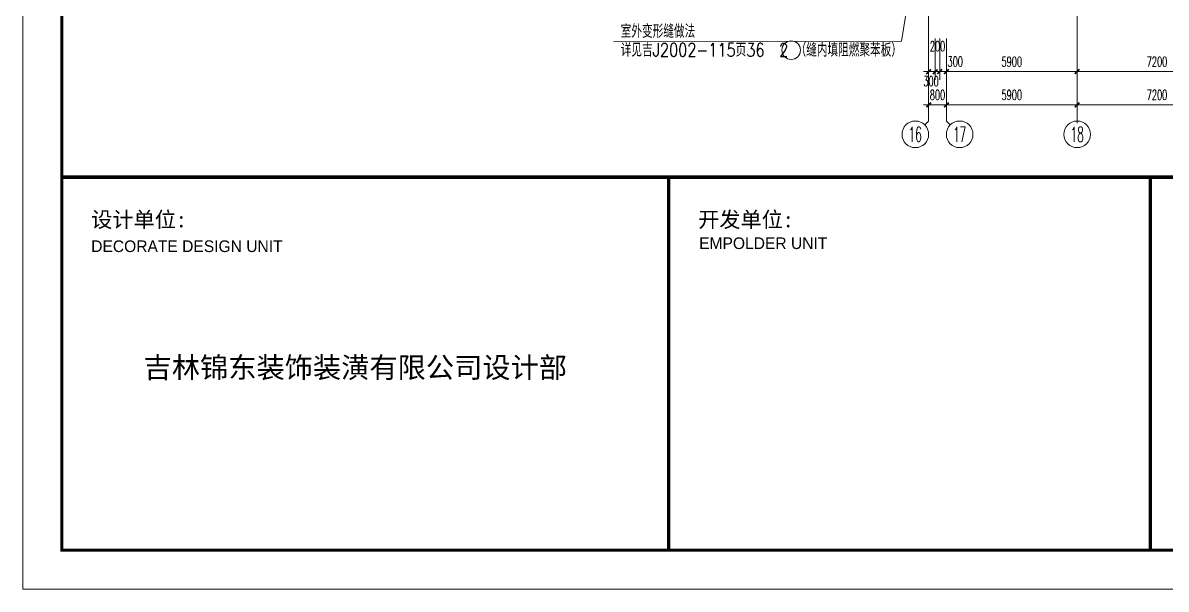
# Model space of a CAD drawing. Extents: x 2719331 to 3465925, y -270324 to -167476.
# Drawn here: x 2719331 to 2770897, y -268790 to -243248 of the extents above; entities that cross this region are included whole.
import ezdxf
from ezdxf.enums import TextEntityAlignment as Align

# ---------------------------------------------------------------- set-up
doc = ezdxf.new("R2010")
doc.units = 0
doc.header["$LTSCALE"] = 1500
doc.header["$MEASUREMENT"] = 0
doc.layers.get('0').update_dxf_attribs({"linetype": 'CONTINUOUS', "lineweight": 0})
doc.layers.get('DEFPOINTS').update_dxf_attribs({"linetype": 'CONTINUOUS', "lineweight": 5})
for name, color, linetype, lineweight in [('AXIS', 7, 'CONTINUOUS', 5), ('AXIS_TEXT', 7, 'CONTINUOUS', 5), ('PUB_TEXT', 7, 'CONTINUOUS', 5), ('WALL', 7, 'CONTINUOUS', 5), ('我的', 7, 'CONTINUOUS', 5)]:
    doc.layers.add(name, color=color, linetype=linetype, lineweight=lineweight)
doc.styles.add('COMPLEX', font='COMPLEX')
doc.styles.add('DIM_FONT', font='romans.shx', dxfattribs={"width": 0.6})
doc.styles.add('H1', font='romans.shx', dxfattribs={"width": 1.2, "bigfont": 'hztxt.shx'})
doc.styles.get("Standard").update_dxf_attribs({"font": 'SIMHEI.TTF', "height": 1.2})
doc.dimstyles.new('DIMN150', dxfattribs={"dimscale": 1.5, "dimtxt": 300, "dimasz": 1, "dimexe": 250, "dimexo": 300, "dimgap": 150, "dimtad": 1, "dimdec": 0, "dimdsep": 46, "dimtxsty": 'DIM_FONT', "dimblk": '_DIMX', "dimcen": 2.5, "dimdle": 0.3, "dimclrd": 7, "dimclre": 256, "dimclrt": 256, "dimadec": 0, "dimazin": 0, "dimtfac": 1, "dimtdec": 0, "dimtix": 1, "dimtmove": 2, "dimatfit": 3, "dimldrblk": '_DIMX', "dimfxl": 1, "dimtvp": 1, "dimtolj": 1, "dimtzin": 0, "dimlwd": -1, "dimlwe": -1, "dimarcsym": 0})

# ---------------------------------------------------------------- blocks, each defined once
blk = doc.blocks.new('_AXISO2')
blk.add_line((0.354, 0.146), (0.5, 0))
blk.add_circle((0, 0.5), 0.5)
at = {"layer": 'AXIS_TEXT', "style": 'COMPLEX', "width": 1.041667}
blk.add_attdef('A', text='', height=0.56, dxfattribs=at).set_placement((-0.25, 0.22), (0.25, 0.22), align=Align.FIT)
blk = doc.blocks.new('_AXISO1')
blk.add_line((0.354, -0.146), (0.5, 0))
blk.add_circle((0, -0.5), 0.5)
at = {"layer": 'AXIS_TEXT', "style": 'COMPLEX', "width": 1.041667}
blk.add_attdef('A', text='', height=0.56, dxfattribs=at).set_placement((-0.25, -0.78), (0.25, -0.78), align=Align.FIT)
blk = doc.blocks.new('_AXISO')
blk.add_circle((0, 0), 0.5)
at = {"layer": 'AXIS_TEXT', "style": 'COMPLEX', "width": 1.041667}
blk.add_attdef('A', text='', height=0.56, dxfattribs=at).set_placement((-0.25, -0.28), (0.25, -0.28), align=Align.FIT)
blk = doc.blocks.new('_DIMX')
blk.add_line((-150, 0), (150, 0))
at = {"const_width": 50}
blk.add_lwpolyline([(-70, -70), (70, 70)], dxfattribs=at)
blk = doc.blocks.new('*D1906')
at = {"layer": 'DEFPOINTS', "color": 0, "lineweight": 25}
for p in [(2760484, -243498), (2760684, -243498), (2760484, -245448)]:
    blk.add_point(p, dxfattribs=at)
at = {"layer": '我的'}
for p, q in [((2760484, -243948), (2760484, -245823)), ((2760684, -243948), (2760684, -245823))]:
    blk.add_line(p, q, dxfattribs=at)
at = {"layer": '我的', "color": 7}
for p, q in [((2760483, -245448), (2760481, -245448)), ((2760684, -245448), (2760484, -245448)), ((2760686, -245448), (2760687, -245448))]:
    blk.add_line(p, q, dxfattribs=at)
at = {"layer": '我的', "color": 7, "xscale": 1.5, "yscale": 1.5, "zscale": 1.5}
for p, rotation in [((2760484, -245448), 5.33620742237223e-10), ((2760684, -245448), 180.0000000005336)]:
    blk.add_blockref('_DIMX', p, dxfattribs=dict(at, rotation=rotation))
at = {"layer": '我的', "lineweight": 0, "insert": (2760586, -244303), "char_height": 450, "attachment_point": 5, "style": 'DIM_FONT'}
blk.add_mtext('\\A1;200', dxfattribs=at)
blk = doc.blocks.new('*D1499')
at = {"layer": 'DEFPOINTS', "color": 0, "lineweight": 25}
for p in [(2760184, -243498), (2760484, -243498), (2760184, -245448)]:
    blk.add_point(p, dxfattribs=at)
at = {"layer": '我的'}
for p, q in [((2760184, -243948), (2760184, -245823)), ((2760484, -243948), (2760484, -245823))]:
    blk.add_line(p, q, dxfattribs=at)
at = {"layer": '我的', "color": 7}
for p, q in [((2760183, -245448), (2760181, -245448)), ((2760484, -245448), (2760184, -245448)), ((2760486, -245448), (2760487, -245448))]:
    blk.add_line(p, q, dxfattribs=at)
at = {"layer": '我的', "color": 7, "xscale": 1.5, "yscale": 1.5, "zscale": 1.5}
for p, rotation in [((2760184, -245448), 3.557132355748797e-10), ((2760484, -245448), 180.0000000003557)]:
    blk.add_blockref('_DIMX', p, dxfattribs=dict(at, rotation=rotation))
at = {"layer": '我的', "lineweight": 0, "insert": (2760294, -245880), "char_height": 450, "attachment_point": 5, "style": 'DIM_FONT'}
blk.add_mtext('\\A1;300', dxfattribs=at)
blk = doc.blocks.new('*D1500')
at = {"layer": 'DEFPOINTS', "color": 0, "lineweight": 25}
for p in [(2760984, -243498), (2766884, -243498), (2760984, -246948)]:
    blk.add_point(p, dxfattribs=at)
at = {"layer": '我的'}
for p, q in [((2760984, -243948), (2760984, -247323)), ((2766884, -243948), (2766884, -247323))]:
    blk.add_line(p, q, dxfattribs=at)
at = {"layer": '我的', "color": 7}
blk.add_line((2766883, -246948), (2760986, -246948), dxfattribs=at)
at = {"layer": '我的', "color": 7, "xscale": 1.5, "yscale": 1.5, "zscale": 1.5, "rotation": 180}
blk.add_blockref('_DIMX', (2760984, -246948), dxfattribs=at)
at = {"layer": '我的', "color": 7, "xscale": 1.5, "yscale": 1.5, "zscale": 1.5}
blk.add_blockref('_DIMX', (2766884, -246948), dxfattribs=at)
at = {"layer": '我的', "lineweight": 0, "insert": (2763934, -246498), "char_height": 450, "attachment_point": 5, "style": 'DIM_FONT'}
blk.add_mtext('\\A1;5900', dxfattribs=at)
blk = doc.blocks.new('*D1501')
at = {"layer": 'DEFPOINTS', "color": 0, "lineweight": 25}
for p in [(2760184, -243498), (2760984, -243498), (2760184, -246948)]:
    blk.add_point(p, dxfattribs=at)
at = {"layer": '我的'}
for p, q in [((2760184, -243948), (2760184, -247323)), ((2760984, -243948), (2760984, -247323))]:
    blk.add_line(p, q, dxfattribs=at)
at = {"layer": '我的', "color": 7}
for p, q in [((2760183, -246948), (2760181, -246948)), ((2760984, -246948), (2760184, -246948)), ((2760986, -246948), (2760987, -246948))]:
    blk.add_line(p, q, dxfattribs=at)
at = {"layer": '我的', "color": 7, "xscale": 1.5, "yscale": 1.5, "zscale": 1.5}
blk.add_blockref('_DIMX', (2760184, -246948), dxfattribs=at)
at = {"layer": '我的', "color": 7, "xscale": 1.5, "yscale": 1.5, "zscale": 1.5, "rotation": 180}
blk.add_blockref('_DIMX', (2760984, -246948), dxfattribs=at)
at = {"layer": '我的', "lineweight": 0, "insert": (2760584, -246498), "char_height": 450, "attachment_point": 5, "style": 'DIM_FONT'}
blk.add_mtext('\\A1;800', dxfattribs=at)
blk = doc.blocks.new('*D1502')
at = {"layer": 'DEFPOINTS', "color": 0, "lineweight": 25}
for p in [(2760684, -243498), (2760984, -243498), (2760984, -245448)]:
    blk.add_point(p, dxfattribs=at)
at = {"layer": '我的'}
for p, q in [((2760684, -243948), (2760684, -245823)), ((2760984, -243948), (2760984, -245823))]:
    blk.add_line(p, q, dxfattribs=at)
at = {"layer": '我的', "color": 7}
for p, q in [((2760683, -245448), (2760681, -245448)), ((2760684, -245448), (2760984, -245448)), ((2760986, -245448), (2760987, -245448))]:
    blk.add_line(p, q, dxfattribs=at)
at = {"layer": '我的', "color": 7, "xscale": 1.5, "yscale": 1.5, "zscale": 1.5}
blk.add_blockref('_DIMX', (2760684, -245448), dxfattribs=at)
at = {"layer": '我的', "color": 7, "xscale": 1.5, "yscale": 1.5, "zscale": 1.5, "rotation": 180}
blk.add_blockref('_DIMX', (2760984, -245448), dxfattribs=at)
at = {"layer": '我的', "lineweight": 0, "insert": (2761383, -244997), "char_height": 450, "attachment_point": 5, "style": 'DIM_FONT'}
blk.add_mtext('\\A1;300', dxfattribs=at)
blk = doc.blocks.new('*D1849')
at = {"layer": 'DEFPOINTS', "color": 0, "lineweight": 25}
for p in [(2760984, -243498), (2766884, -243498), (2760984, -245448)]:
    blk.add_point(p, dxfattribs=at)
at = {"layer": '我的'}
for p, q in [((2760984, -243948), (2760984, -245823)), ((2766884, -243948), (2766884, -245823))]:
    blk.add_line(p, q, dxfattribs=at)
at = {"layer": '我的', "color": 7}
blk.add_line((2766883, -245448), (2760986, -245448), dxfattribs=at)
at = {"layer": '我的', "color": 7, "xscale": 1.5, "yscale": 1.5, "zscale": 1.5}
for p, rotation in [((2760984, -245448), 179.9999999999757), ((2766884, -245448), 359.9999999999757)]:
    blk.add_blockref('_DIMX', p, dxfattribs=dict(at, rotation=rotation))
at = {"layer": '我的', "lineweight": 0, "insert": (2763934, -244998), "char_height": 450, "attachment_point": 5, "style": 'DIM_FONT'}
blk.add_mtext('\\A1;5900', dxfattribs=at)
blk = doc.blocks.new('*D1850')
at = {"layer": 'DEFPOINTS', "color": 0, "lineweight": 25}
for p in [(2766884, -243498), (2774084, -243498), (2774084, -245448)]:
    blk.add_point(p, dxfattribs=at)
at = {"layer": '我的'}
for p, q in [((2766884, -243948), (2766884, -245823)), ((2774084, -243948), (2774084, -245823))]:
    blk.add_line(p, q, dxfattribs=at)
at = {"layer": '我的', "color": 7}
blk.add_line((2766886, -245448), (2774083, -245448), dxfattribs=at)
at = {"layer": '我的', "color": 7, "xscale": 1.5, "yscale": 1.5, "zscale": 1.5, "rotation": 180}
blk.add_blockref('_DIMX', (2766884, -245448), dxfattribs=at)
at = {"layer": '我的', "color": 7, "xscale": 1.5, "yscale": 1.5, "zscale": 1.5}
blk.add_blockref('_DIMX', (2774084, -245448), dxfattribs=at)
at = {"layer": '我的', "lineweight": 0, "insert": (2770484, -244998), "char_height": 450, "attachment_point": 5, "style": 'DIM_FONT'}
blk.add_mtext('\\A1;7200', dxfattribs=at)
blk = doc.blocks.new('*D1851')
at = {"layer": 'DEFPOINTS', "color": 0, "lineweight": 25}
for p in [(2766884, -243498), (2774084, -243498), (2774084, -246948)]:
    blk.add_point(p, dxfattribs=at)
at = {"layer": '我的'}
for p, q in [((2766884, -243948), (2766884, -247323)), ((2774084, -243948), (2774084, -247323))]:
    blk.add_line(p, q, dxfattribs=at)
at = {"layer": '我的', "color": 7}
blk.add_line((2766886, -246948), (2774083, -246948), dxfattribs=at)
at = {"layer": '我的', "color": 7, "xscale": 1.5, "yscale": 1.5, "zscale": 1.5, "rotation": 180}
blk.add_blockref('_DIMX', (2766884, -246948), dxfattribs=at)
at = {"layer": '我的', "color": 7, "xscale": 1.5, "yscale": 1.5, "zscale": 1.5}
blk.add_blockref('_DIMX', (2774084, -246948), dxfattribs=at)
at = {"layer": '我的', "lineweight": 0, "insert": (2770484, -246498), "char_height": 450, "attachment_point": 5, "style": 'DIM_FONT'}
blk.add_mtext('\\A1;7200', dxfattribs=at)

msp = doc.modelspace()

# ---------------------------------------------------------------- linework, layer by layer
at = {"layer": 'AXIS', "color": 250}
msp.add_lwpolyline([(2719330.9, -167476.4), (2719330.9, -268789.8), (2856051.4, -268789.8), (2856051.4, -167476.4)], close=True, dxfattribs=at)
at = {"layer": 'AXIS', "color": 0, "const_width": 140.2}
msp.add_lwpolyline([(2721083.7, -169229.2), (2721083.7, -267037), (2854298.6, -267037), (2854298.6, -169229.2)], close=True, dxfattribs=at)
at = {"layer": 'AXIS', "color": 0}
for points, const_width in [([(2721083.7, -250209.8), (2854298.6, -250209.8)], 175.3), ([(2748457.2, -267037), (2748457.2, -250209.8)], 140.2), ([(2770185.5, -267037), (2770185.5, -250209.8)], 140.2)]:
    msp.add_lwpolyline(points, dxfattribs=dict(at, const_width=const_width))
at = {"layer": 'WALL', "lineweight": 0}
for p in [(2760534, -234216.3), (2745963.8, -244100.3)]:
    msp.add_line(p, (2758965.4, -244068.8), dxfattribs=at)
msp.add_circle((2753985.7, -244479.6), 419, dxfattribs=at)
at = {"layer": '我的', "lineweight": 0}
for p, q in [((2760184.1, -176471.8), (2760184, -247642.2)), ((2766884.1, -247775.7), (2766884.1, -221466.3)), ((2760184, -247676.6), (2760184, -246509)), ((2760184, -247676.6), (2760184, -246509)), ((2760184, -247676.6), (2760184, -246948)), ((2760984, -247676.6), (2760984, -246509)), ((2766884, -246509), (2766884, -247676.6))]:
    msp.add_line(p, q, dxfattribs=at)

# ---------------------------------------------------------------- block references
at = {"layer": 'AXIS', "lineweight": 0}
ref = msp.add_blockref('_AXISO2', (2760184, -248276.6), dxfattribs=dict(at, xscale=1200, yscale=1200, zscale=1200, rotation=90))
ref.add_attrib('A', '16', dxfattribs={"layer": 'AXIS_TEXT', "height": 672, "style": 'COMPLEX', "width": 0.646552}).set_placement((2759284, -248612.6), (2759884, -248612.6), align=Align.FIT)
ref = msp.add_blockref('_AXISO2', (2760184, -248276.6), dxfattribs=dict(at, xscale=1200, yscale=1200, zscale=1200, rotation=90))
ref.add_attrib('A', '16', dxfattribs={"layer": 'AXIS_TEXT', "height": 672, "style": 'COMPLEX', "width": 0.646552}).set_placement((2759284, -248612.6), (2759884, -248612.6), align=Align.FIT)
ref = msp.add_blockref('_AXISO1', (2760984, -248276.6), dxfattribs=dict(at, xscale=1200, yscale=1200, zscale=1200, rotation=90))
ref.add_attrib('A', '17', dxfattribs={"layer": 'AXIS_TEXT', "height": 672, "style": 'COMPLEX', "width": 0.646552}).set_placement((2761284, -248612.6), (2761884, -248612.6), align=Align.FIT)
ref = msp.add_blockref('_AXISO', (2766884, -248276.6), dxfattribs=dict(at, xscale=1200, yscale=1200, zscale=1200))
ref.add_attrib('A', '18', dxfattribs={"layer": 'AXIS_TEXT', "height": 672, "style": 'COMPLEX', "width": 0.646552}).set_placement((2766584, -248612.6), (2767184, -248612.6), align=Align.FIT)

# ---------------------------------------------------------------- texts
at = {"layer": 'AXIS', "color": 250, "attachment_point": 1}
for s, insert, char_height, width in [('{\\fSimHei|b0|i0|c134|p2;\\C5;设计单位:}', (2722412.6, -251768.5), 701.131, 6476.823), ('{\\fSimHei|b0|i0|c134|p2;\\C5;开发单位:}', (2749786.1, -251768.5), 701.131, 6476.823), ('\\fￋￎￌ￥|b0|i0|c134|p2;\\C5;DECORATE DESIGN UNIT', (2722412.6, -253059.3), 525.848, 8852.586), ('\\fￋￎￌ￥|b0|i0|c134|p2;\\C5;EMPOLDER UNIT', (2749832.4, -252924.2), 525.848, 9314.727), ('{\\fSimHei|b0|i0|c134|p2;\\C5;吉林锦东装饰装潢有限公司设计部}', (2724777.6, -258324.2), 933.333, 28945.32)]:
    msp.add_mtext(s, dxfattribs=dict(at, insert=insert, char_height=char_height, width=width))
at = {"layer": 'PUB_TEXT', "lineweight": 0, "style": 'H1', "width": 0.8}
for s, p in [('室外变形缝做法', (2746296.3, -243926)), ('详见吉J2002-115页36  2 （缝内填阻燃聚苯板）', (2746296.3, -244770.2))]:
    msp.add_text(s, height=600, dxfattribs=at).set_placement(p)

# ---------------------------------------------------------------- dimensions: what is measured, and where the dimension line sits
at = {"layer": '我的', "lineweight": 0}
for base, p1, p2, angle, picture, middle in [((2760184, -245448), (2760484, -243498), (2760184, -243498), 180, '*D1499', (2760294.3, -245880)), ((2760484, -245448), (2760684, -243498), (2760484, -243498), 180, '*D1906', (2760586, -244303.1)), ((2760984, -245448), (2760684, -243498), (2760984, -243498), 360, '*D1502', (2761383.1, -244997.4))]:
    dim = msp.add_linear_dim(base=base, p1=p1, p2=p2, angle=angle, dimstyle='DIMN150', dxfattribs=at)
    dim.commit()
    dim.dimension.update_dxf_attribs({"geometry": picture, "text_midpoint": middle, "dimtype": 161})
for base, p1, p2, picture, middle in [((2760184, -246948), (2760984, -243498), (2760184, -243498), '*D1501', (2760584, -246498)), ((2760984, -246948), (2766884, -243498), (2760984, -243498), '*D1500', (2763934, -246498)), ((2774084.1, -246948), (2766884.1, -243498), (2774084.1, -243498), '*D1851', (2770484.1, -246498))]:
    dim = msp.add_linear_dim(base=base, p1=p1, p2=p2, dimstyle='DIMN150', dxfattribs=at)
    dim.commit()
    dim.dimension.update_dxf_attribs({"geometry": picture, "text_midpoint": middle})
for p2, distance, picture, middle in [((2760984, -243498), 1950, '*D1849', (2763934.1, -244998)), ((2774084.1, -243498), -1950, '*D1850', (2770484.1, -244998))]:
    dim = msp.add_aligned_dim(p1=(2766884.1, -243498), p2=p2, distance=distance, dimstyle='DIMN150', dxfattribs=at)
    dim.commit()
    dim.dimension.update_dxf_attribs({"geometry": picture, "text_midpoint": middle})

doc.saveas('drawing.dxf')
